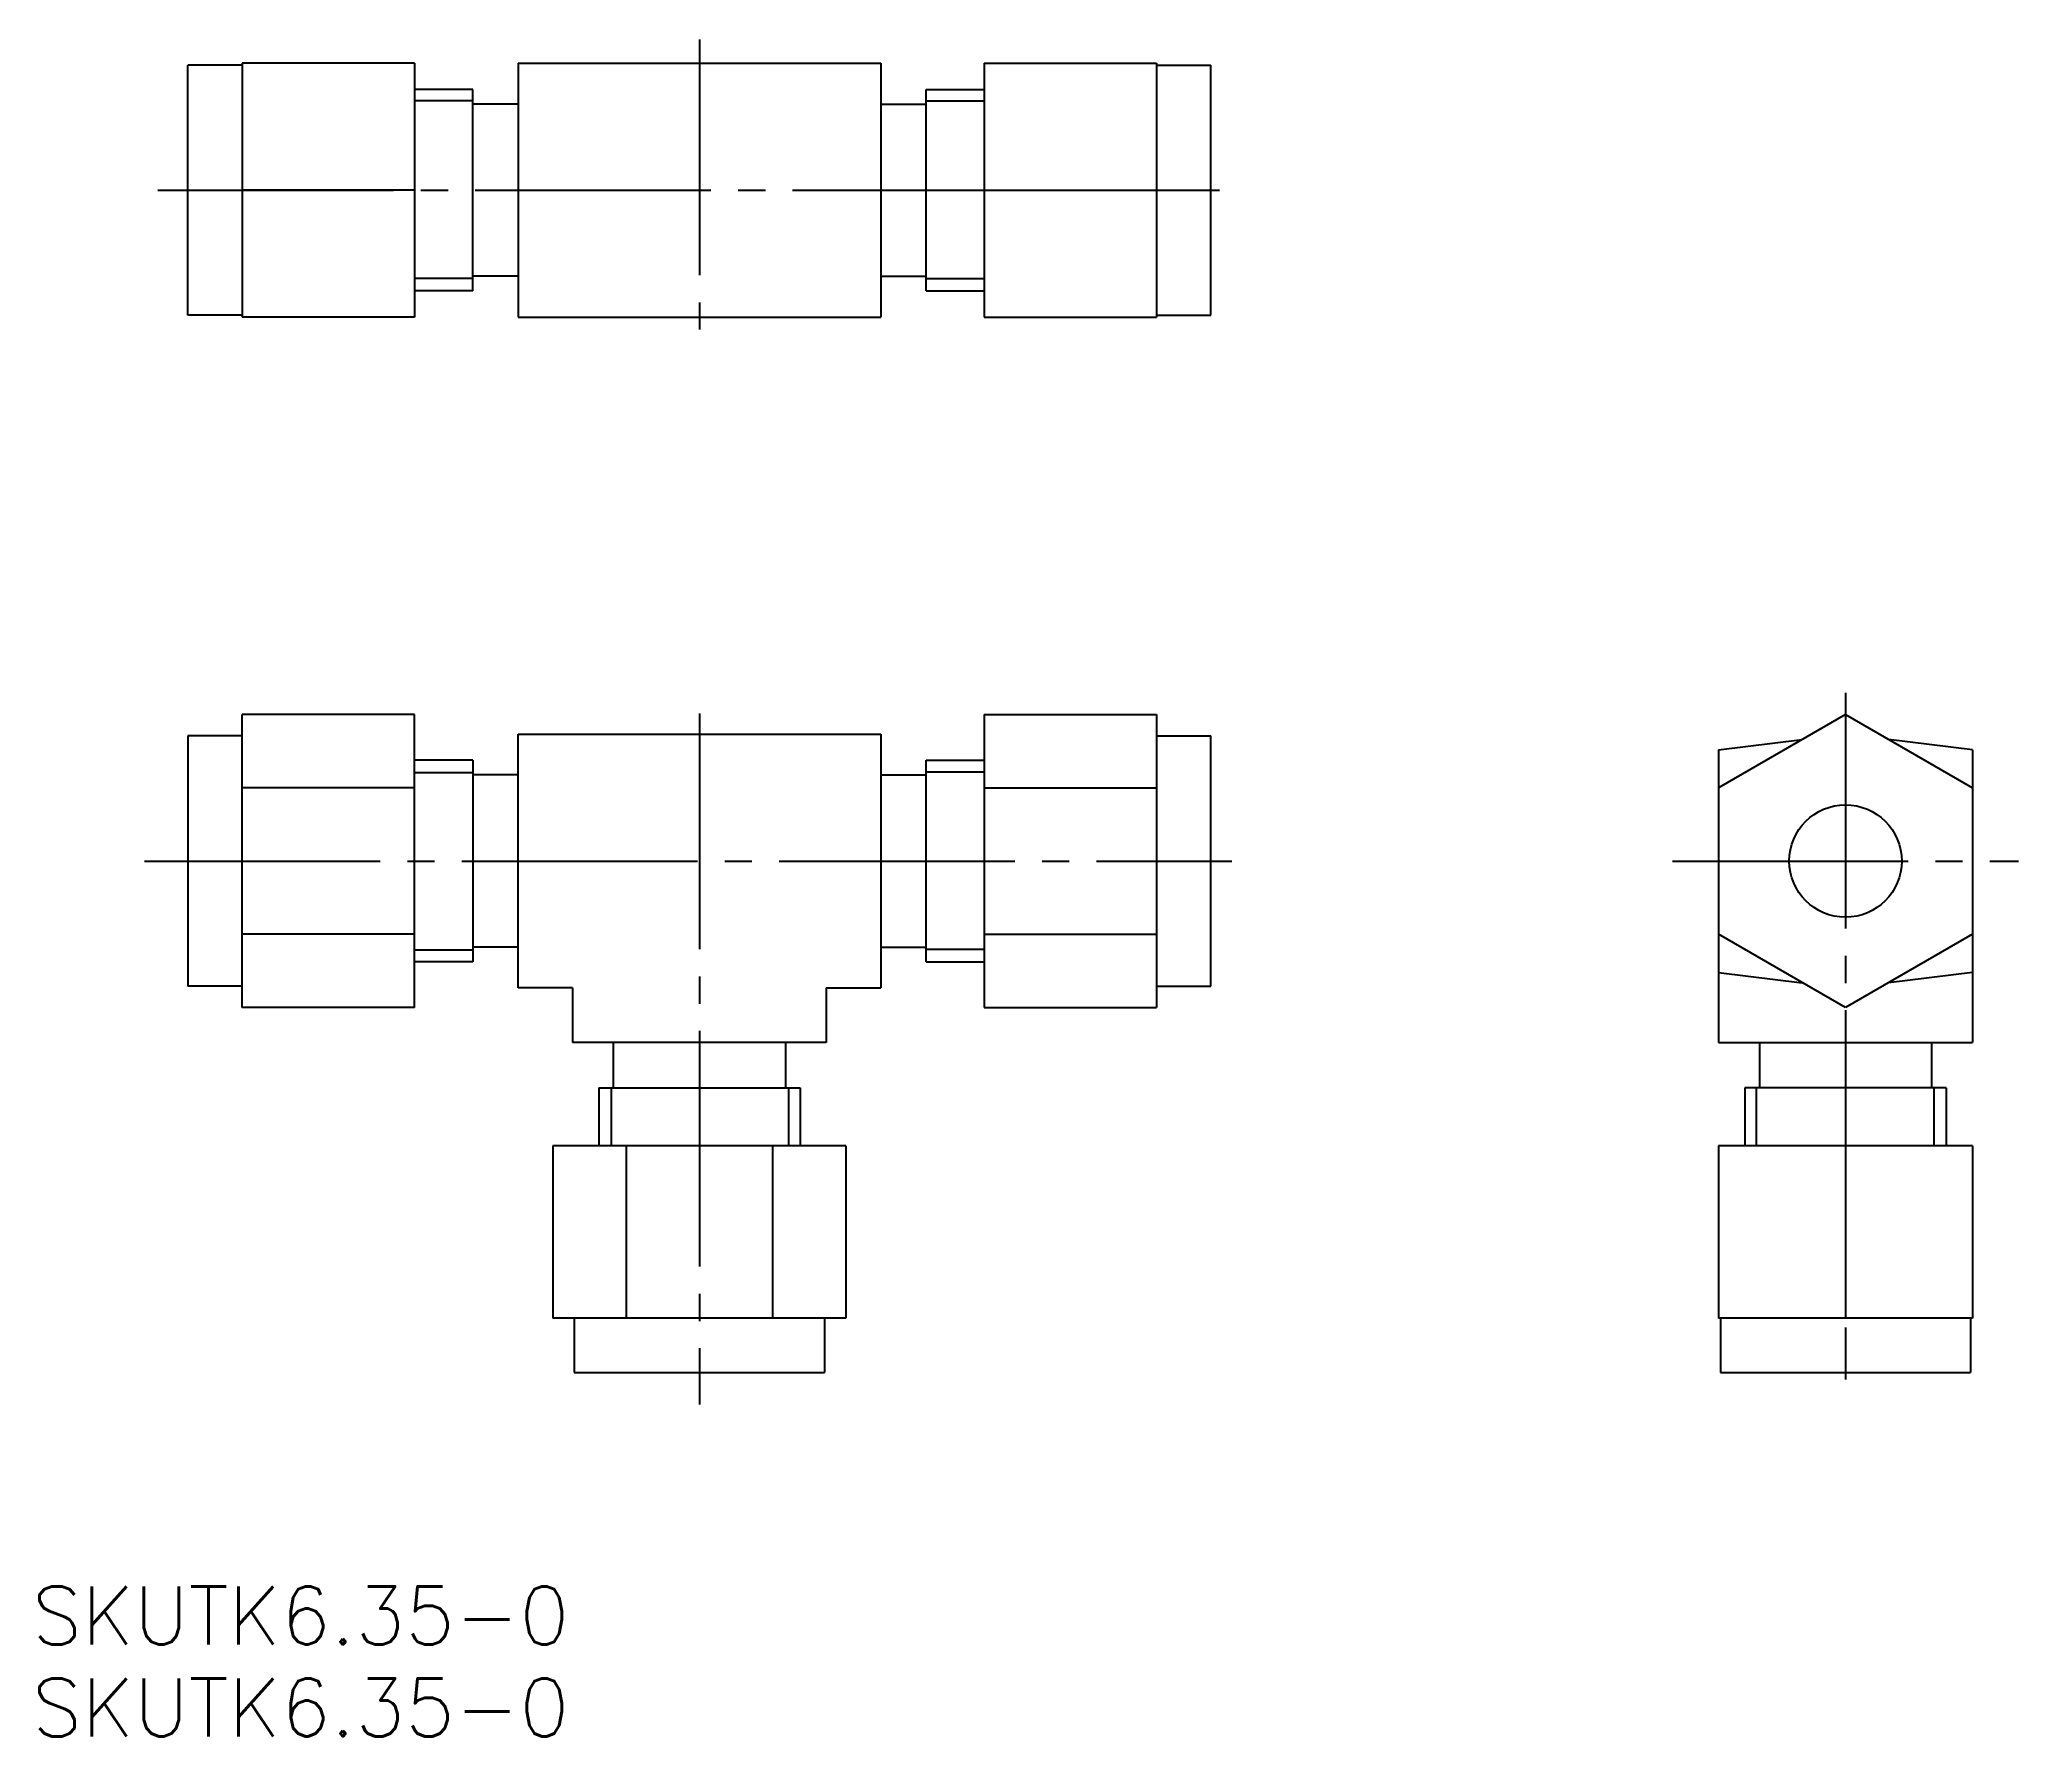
# Model space of a CAD drawing. Extents: x 82 to 191, y 69 to 162.
import ezdxf

# ---------------------------------------------------------------- set-up
doc = ezdxf.new("R2010")
doc.units = 0
doc.linetypes.add('CENTER', pattern=[17.5, 13, -1.5, 1.5, -1.5])
doc.layers.get('0').update_dxf_attribs({"linetype": 'CONTINUOUS'})
doc.layers.add('CENTER', color=1, linetype='CENTER')
doc.styles.get("Standard").update_dxf_attribs({"font": 'txt.shx', "bigfont": 'extfont.shx'})

msp = doc.modelspace()

# ---------------------------------------------------------------- linework, layer by layer
at = {"color": 7, "linetype": 'CONTINUOUS'}
for p, q in [((93.02, 161.01), (90.02, 161.01)), ((90.02, 147.21), (90.02, 161.01)), ((93.02, 161.11), (93.02, 147.11)), ((102.52, 161.11), (93.02, 161.11)), ((102.52, 161.11), (102.52, 147.11)), ((108.23, 161.11), (108.23, 147.11)), ((108.23, 161.11), (128.23, 161.11)), ((128.23, 161.11), (128.23, 147.11)), ((133.94, 161.11), (143.44, 161.11)), ((133.94, 161.11), (133.94, 147.11)), ((143.44, 161.11), (143.44, 147.11)), ((143.44, 161.01), (146.44, 161.01)), ((146.44, 147.21), (146.44, 161.01)), ((105.73, 159.67), (102.52, 159.67)), ((105.73, 148.55), (105.73, 159.67)), ((130.73, 159.67), (133.94, 159.67)), ((130.73, 148.55), (130.73, 159.67)), ((108.23, 158.86), (105.73, 158.86)), ((128.23, 158.86), (130.73, 158.86)), ((102.52, 154.11), (93.02, 154.11)), ((133.94, 154.11), (143.44, 154.11)), ((105.73, 148.55), (102.52, 148.55)), ((108.23, 149.36), (105.73, 149.36)), ((128.23, 149.36), (130.73, 149.36)), ((130.73, 148.55), (133.94, 148.55)), ((93.02, 147.21), (90.02, 147.21)), ((102.52, 147.11), (93.02, 147.11)), ((108.23, 147.11), (128.23, 147.11)), ((133.94, 147.11), (143.44, 147.11)), ((143.44, 147.21), (146.44, 147.21)), ((102.52, 125.19), (93.02, 125.19)), ((93.02, 109.03), (93.02, 125.19)), ((102.52, 109.03), (102.52, 125.19)), ((133.94, 125.19), (133.94, 109.03)), ((133.94, 125.19), (143.44, 125.19)), ((143.44, 125.19), (143.44, 109.03)), ((181.44, 125.19), (174.44, 121.15)), ((181.44, 125.19), (188.44, 121.15)), ((93.02, 124.01), (90.02, 124.01)), ((90.02, 124.01), (90.02, 110.21)), ((108.23, 110.11), (108.23, 124.11)), ((108.23, 124.11), (128.23, 124.11)), ((128.23, 124.11), (128.23, 110.11)), ((143.44, 124.01), (146.44, 124.01)), ((146.44, 110.21), (146.44, 124.01)), ((174.44, 123.25), (179.06, 123.82)), ((188.44, 123.25), (183.82, 123.82)), ((105.73, 122.67), (102.52, 122.67)), ((105.73, 122.67), (105.73, 111.55)), ((130.73, 111.55), (130.73, 122.67)), ((130.73, 122.67), (133.94, 122.67)), ((174.44, 123.25), (174.44, 107.11)), ((188.44, 123.25), (188.44, 107.11)), ((102.52, 121.15), (93.02, 121.15)), ((108.23, 121.86), (105.73, 121.86)), ((128.23, 121.86), (130.73, 121.86)), ((133.94, 121.15), (143.44, 121.15)), ((102.52, 113.07), (93.02, 113.07)), ((133.94, 113.07), (143.44, 113.07)), ((181.44, 109.03), (174.44, 113.07)), ((188.44, 113.07), (181.44, 109.03)), ((105.73, 111.55), (102.52, 111.55)), ((108.23, 112.36), (105.73, 112.36)), ((128.23, 112.36), (130.73, 112.36)), ((130.73, 111.55), (133.94, 111.55)), ((174.44, 110.97), (179.06, 110.4)), ((188.44, 110.97), (183.82, 110.4)), ((93.02, 110.21), (90.02, 110.21)), ((111.23, 110.11), (108.23, 110.11)), ((111.23, 110.11), (111.23, 107.11)), ((125.23, 110.11), (125.23, 107.11)), ((125.23, 110.11), (128.23, 110.11)), ((143.44, 110.21), (146.44, 110.21)), ((102.52, 109.03), (93.02, 109.03)), ((133.94, 109.03), (143.44, 109.03)), ((125.23, 107.11), (111.23, 107.11)), ((113.48, 107.11), (113.48, 104.61)), ((122.98, 107.11), (122.98, 104.61)), ((174.44, 107.11), (188.44, 107.11)), ((176.69, 107.11), (176.69, 104.61)), ((186.19, 107.11), (186.19, 104.61)), ((112.68, 104.61), (112.68, 101.4)), ((112.68, 104.61), (123.79, 104.61)), ((123.79, 104.61), (123.79, 101.4)), ((186.99, 104.61), (175.88, 104.61)), ((175.88, 104.61), (175.88, 101.4)), ((186.99, 104.61), (186.99, 101.4)), ((126.31, 101.4), (110.15, 101.4)), ((110.15, 101.4), (110.15, 91.9)), ((114.19, 101.4), (114.19, 91.9)), ((122.27, 101.4), (122.27, 91.9)), ((126.31, 101.4), (126.31, 91.9)), ((174.44, 101.4), (174.44, 91.9)), ((188.44, 101.4), (174.44, 101.4)), ((181.44, 101.4), (181.44, 91.9)), ((188.44, 101.4), (188.44, 91.9)), ((126.31, 91.9), (110.15, 91.9)), ((111.33, 91.9), (111.33, 88.9)), ((125.13, 91.9), (125.13, 88.9)), ((188.44, 91.9), (174.44, 91.9)), ((174.54, 91.9), (174.54, 88.9)), ((188.34, 91.9), (188.34, 88.9)), ((111.33, 88.9), (125.13, 88.9)), ((174.54, 88.9), (188.34, 88.9))]:
    msp.add_line(p, q, dxfattribs=at)
at = {"color": 3, "linetype": 'CONTINUOUS'}
for p, q in [((105.73, 159.03), (102.52, 159.03)), ((130.73, 159.03), (133.94, 159.03)), ((105.73, 149.24), (102.52, 149.24)), ((130.73, 149.24), (133.94, 149.24)), ((105.73, 121.98), (102.52, 121.98)), ((130.73, 122.03), (133.94, 122.03)), ((105.73, 112.19), (102.52, 112.19)), ((130.73, 112.24), (133.94, 112.24)), ((113.36, 104.61), (113.36, 101.4)), ((123.15, 104.61), (123.15, 101.4)), ((176.52, 104.61), (176.52, 101.4)), ((186.31, 104.61), (186.31, 101.4))]:
    msp.add_line(p, q, dxfattribs=at)
at = {"color": 7, "linetype": 'CONTINUOUS'}
msp.add_circle((181.44, 117.11), 3.1, dxfattribs=at)
at = {"layer": 'CENTER', "color": 1, "linetype": 'CENTER'}
for p, q in [((118.23, 162.42), (118.23, 145.35)), ((88.37, 154.11), (146.91, 154.11)), ((181.44, 126.38), (181.44, 88.52)), ((118.23, 125.24), (118.23, 87.13)), ((87.63, 117.11), (147.59, 117.11)), ((171.9, 117.11), (190.98, 117.11))]:
    msp.add_line(p, q, dxfattribs=at)

# ---------------------------------------------------------------- texts
at = {"color": 7, "linetype": 'CONTINUOUS'}
for p in [(81.43, 73.9), (81.43, 68.83)]:
    msp.add_text('SKUTK6.35-0', height=3.2, dxfattribs=at).set_placement(p)

doc.saveas('drawing.dxf')
